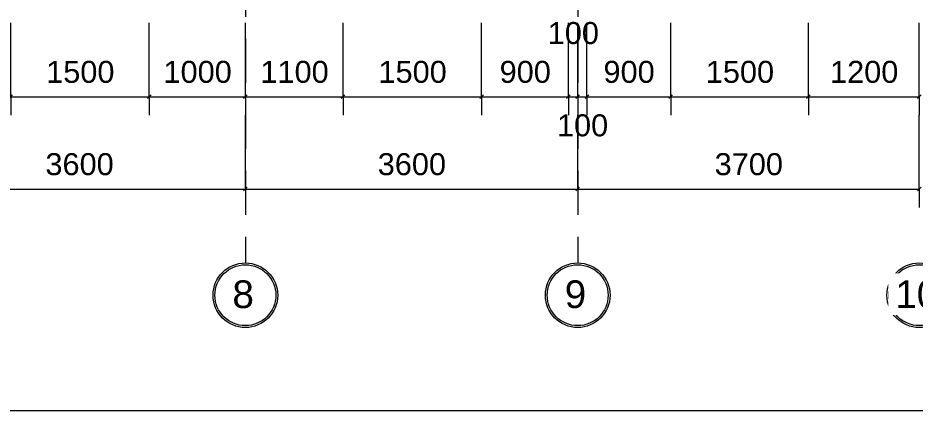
# Model space of a CAD drawing. Header units: millimetres. Extents: x -10792 to 44600, y -5903 to 19992.
# Drawn here: x 23586 to 33305, y -4800 to -347 of the extents above; entities that cross this region are included whole.
import ezdxf

# ---------------------------------------------------------------- set-up
doc = ezdxf.new("R2010")
doc.units = ezdxf.units.MM
doc.linetypes.add('Hidden', pattern=[714.375, 476.25, -238.125])
for name, color, linetype, lineweight in [('A-ANNO-DIMS', 211, 'Continuous', 9), ('A-ANNO-DIMS-100', 211, 'Continuous', 9), ('S-GRID', 1, 'Continuous', 9), ('S-GRID-IDEN', 1, 'Continuous', 9)]:
    doc.layers.add(name, color=color, linetype=linetype, lineweight=lineweight)
doc.styles.add('Arial_2', font='arial.ttf', dxfattribs={"height": 300})
doc.styles.add('Arial_5', font='arial.ttf', dxfattribs={"height": 238.125})
doc.dimstyles.new('SecretInternalLinAngDimStyle5p4736185', dxfattribs={"dimscale": 304.8, "dimtxt": 242.94927, "dimasz": 0.130208, "dimexe": 0.656168, "dimexo": 0.0625, "dimgap": 0.260417, "dimtad": 1, "dimdec": 0, "dimrnd": 100, "dimzin": 0, "dimdsep": 46, "dimtxsty": 'Arial_5', "dimblk1": 'OBLIQUE', "dimblk2": 'OBLIQUE', "dimsah": 1, "dimcen": 0.09, "dimdle": 0.492126, "dimazin": 0, "dimtfac": 1, "dimtdec": 4, "dimtix": 1, "dimtmove": 0, "dimatfit": 3, "dimfxl": 2.624672, "dimfxlon": 1, "dimtvp": 1, "dimtolj": 1, "dimtzin": 0, "dimarcsym": 2})
doc.dimstyles.new('SecretInternalLinAngDimStyle5p4736185_1', dxfattribs={"dimscale": 304.8, "dimtxt": 242.94927, "dimasz": 0.130208, "dimexe": 0.656168, "dimexo": 0.0625, "dimgap": 0.260417, "dimtad": 1, "dimdec": 0, "dimrnd": 100, "dimzin": 0, "dimdsep": 46, "dimtxsty": 'Arial_5', "dimblk1": 'OBLIQUE', "dimblk2": 'OBLIQUE', "dimsah": 1, "dimcen": 0.09, "dimdle": 0.492126, "dimazin": 0, "dimtfac": 1, "dimtdec": 4, "dimtix": 1, "dimtmove": 2, "dimatfit": 3, "dimfxl": 2.624672, "dimfxlon": 1, "dimtvp": 1, "dimtolj": 1, "dimtzin": 0, "dimarcsym": 2})

# ---------------------------------------------------------------- blocks, each defined once
blk = doc.blocks.new('Grid - TRUC  D1-102336-01_MẶT BẰNG TẦNG 1')
at = {"layer": 'S-GRID-IDEN'}
for radius in [3.5, 3.3]:
    blk.add_circle((0, 0), radius, dxfattribs=at)
blk = doc.blocks.new('DIMBLOCK1-01_MẶT BẰNG TẦNG 1')
at = {"layer": 'A-ANNO-DIMS-100', "transparency": 16777216}
for p, q in [((550, -4600), (550, -3800)), ((37150, -4600), (37150, -3800)), ((400, -4600), (37300, -4600)), ((550, -4600), (530.2, -4619.8)), ((550, -4600), (569.8, -4580.2)), ((550, -4600), (550, -4800)), ((37150, -4600), (37130.2, -4619.8)), ((37150, -4600), (37169.8, -4580.2)), ((37150, -4600), (37150, -4800))]:
    blk.add_line(p, q, dxfattribs=at)
at = {"layer": 'A-ANNO-DIMS-100', "color": 0, "transparency": 16777216, "insert": (18392.1, -4211.5), "char_height": 238.12, "width": 1098.878, "attachment_point": 1, "line_spacing_factor": 0.941778, "style": 'Arial_5'}
blk.add_mtext('36600', dxfattribs=at)
blk = doc.blocks.new('_Oblique')
at = {"color": 0, "linetype": 'ByBlock', "lineweight": -2}
blk.add_line((-0.5, -0.5), (0.5, 0.5), dxfattribs=at)
blk = doc.blocks.new('DIMBLOCK8-01_MẶT BẰNG TẦNG 1')
at = {"layer": 'A-ANNO-DIMS-100', "transparency": 16777216}
for p, q in [((22450, -2200), (22450, -1400)), ((26050, -2200), (26050, -1400)), ((22450, -2200), (22430.2, -2219.8)), ((22450, -2200), (22469.8, -2180.2)), ((22450, -2200), (26050, -2200)), ((22450, -2200), (22450, -2400)), ((26050, -2200), (26030.2, -2219.8)), ((26050, -2200), (26069.8, -2180.2)), ((26050, -2200), (26050, -2400))]:
    blk.add_line(p, q, dxfattribs=at)
at = {"layer": 'A-ANNO-DIMS-100', "color": 0, "transparency": 16777216, "insert": (23883.7, -1811.5), "char_height": 238.12, "width": 879.103, "attachment_point": 1, "line_spacing_factor": 0.941778, "style": 'Arial_5'}
blk.add_mtext('3600', dxfattribs=at)
blk = doc.blocks.new('DIMBLOCK9-01_MẶT BẰNG TẦNG 1')
at = {"layer": 'A-ANNO-DIMS-100', "transparency": 16777216}
for p, q in [((26050, -2200), (26050, -1400)), ((29650, -2200), (29650, -1400)), ((26050, -2200), (26030.2, -2219.8)), ((26050, -2200), (26069.8, -2180.2)), ((26050, -2200), (29650, -2200)), ((26050, -2200), (26050, -2400)), ((29650, -2200), (29630.2, -2219.8)), ((29650, -2200), (29669.8, -2180.2)), ((29650, -2200), (29650, -2400))]:
    blk.add_line(p, q, dxfattribs=at)
at = {"layer": 'A-ANNO-DIMS-100', "color": 0, "transparency": 16777216, "insert": (27483.7, -1811.5), "char_height": 238.12, "width": 879.103, "attachment_point": 1, "line_spacing_factor": 0.941778, "style": 'Arial_5'}
blk.add_mtext('3600', dxfattribs=at)
blk = doc.blocks.new('DIMBLOCK10-01_MẶT BẰNG TẦNG 1')
at = {"layer": 'A-ANNO-DIMS-100', "transparency": 16777216}
for p, q in [((29650, -2200), (29650, -1400)), ((33350, -2200), (33350, -1400)), ((29650, -2200), (29630.2, -2219.8)), ((29650, -2200), (29669.8, -2180.2)), ((29650, -2200), (33350, -2200)), ((29650, -2200), (29650, -2400)), ((33350, -2200), (33330.2, -2219.8)), ((33350, -2200), (33369.8, -2180.2)), ((33350, -2200), (33350, -2400))]:
    blk.add_line(p, q, dxfattribs=at)
at = {"layer": 'A-ANNO-DIMS-100', "color": 0, "transparency": 16777216, "insert": (31133.7, -1811.5), "char_height": 238.12, "width": 879.103, "attachment_point": 1, "line_spacing_factor": 0.941778, "style": 'Arial_5'}
blk.add_mtext('3700', dxfattribs=at)
blk = doc.blocks.new('DIMBLOCK45-01_MẶT BẰNG TẦNG 1')
at = {"layer": 'A-ANNO-DIMS-100', "transparency": 16777216}
for p, q in [((23508, -1200), (23508, -400)), ((25008, -1200), (25008, -400)), ((23508, -1200), (23488.2, -1219.8)), ((23508, -1200), (23527.8, -1180.2)), ((23508, -1200), (25008, -1200)), ((23508, -1200), (23508, -1400)), ((25008, -1200), (24988.2, -1219.8)), ((25008, -1200), (25027.8, -1180.2)), ((25008, -1200), (25008, -1400))]:
    blk.add_line(p, q, dxfattribs=at)
at = {"layer": 'A-ANNO-DIMS-100', "color": 0, "transparency": 16777216, "insert": (23891.7, -811.5), "char_height": 238.12, "width": 879.103, "attachment_point": 1, "line_spacing_factor": 0.941778, "style": 'Arial_5'}
blk.add_mtext('1500', dxfattribs=at)
blk = doc.blocks.new('DIMBLOCK46-01_MẶT BẰNG TẦNG 1')
at = {"layer": 'A-ANNO-DIMS-100', "transparency": 16777216}
for p, q in [((25008, -1200), (25008, -400)), ((26050, -1200), (26050, -400)), ((25008, -1200), (24988.2, -1219.8)), ((25008, -1200), (25027.8, -1180.2)), ((25008, -1200), (26050, -1200)), ((25008, -1200), (25008, -1400)), ((26050, -1200), (26030.2, -1219.8)), ((26050, -1200), (26069.8, -1180.2)), ((26050, -1200), (26050, -1400))]:
    blk.add_line(p, q, dxfattribs=at)
at = {"layer": 'A-ANNO-DIMS-100', "color": 0, "transparency": 16777216, "insert": (25162.7, -811.5), "char_height": 238.12, "width": 879.103, "attachment_point": 1, "line_spacing_factor": 0.941778, "style": 'Arial_5'}
blk.add_mtext('1000', dxfattribs=at)
blk = doc.blocks.new('DIMBLOCK47-01_MẶT BẰNG TẦNG 1')
at = {"layer": 'A-ANNO-DIMS-100', "transparency": 16777216}
for p, q in [((26050, -1200), (26050, -400)), ((27108, -1200), (27108, -400)), ((26050, -1200), (26030.2, -1219.8)), ((26050, -1200), (26069.8, -1180.2)), ((26050, -1200), (27108, -1200)), ((26050, -1200), (26050, -1400)), ((27108, -1200), (27088.2, -1219.8)), ((27108, -1200), (27127.8, -1180.2)), ((27108, -1200), (27108, -1400))]:
    blk.add_line(p, q, dxfattribs=at)
at = {"layer": 'A-ANNO-DIMS-100', "color": 0, "transparency": 16777216, "insert": (26212.7, -811.5), "char_height": 238.12, "width": 879.103, "attachment_point": 1, "line_spacing_factor": 0.941778, "style": 'Arial_5'}
blk.add_mtext('1100', dxfattribs=at)
blk = doc.blocks.new('DIMBLOCK48-01_MẶT BẰNG TẦNG 1')
at = {"layer": 'A-ANNO-DIMS-100', "transparency": 16777216}
for p, q in [((27108, -1200), (27108, -400)), ((28608, -1200), (28608, -400)), ((27108, -1200), (27088.2, -1219.8)), ((27108, -1200), (27127.8, -1180.2)), ((27108, -1200), (28608, -1200)), ((27108, -1200), (27108, -1400)), ((28608, -1200), (28588.2, -1219.8)), ((28608, -1200), (28627.8, -1180.2)), ((28608, -1200), (28608, -1400))]:
    blk.add_line(p, q, dxfattribs=at)
at = {"layer": 'A-ANNO-DIMS-100', "color": 0, "transparency": 16777216, "insert": (27491.7, -811.5), "char_height": 238.12, "width": 879.103, "attachment_point": 1, "line_spacing_factor": 0.941778, "style": 'Arial_5'}
blk.add_mtext('1500', dxfattribs=at)
blk = doc.blocks.new('DIMBLOCK49-01_MẶT BẰNG TẦNG 1')
at = {"layer": 'A-ANNO-DIMS-100', "transparency": 16777216}
for p, q in [((28608, -1200), (28608, -400)), ((29550, -1200), (29550, -400)), ((28608, -1200), (28588.2, -1219.8)), ((28608, -1200), (28627.8, -1180.2)), ((28608, -1200), (29550, -1200)), ((28608, -1200), (28608, -1400)), ((29550, -1200), (29530.2, -1219.8)), ((29550, -1200), (29569.8, -1180.2)), ((29550, -1200), (29550, -1400))]:
    blk.add_line(p, q, dxfattribs=at)
at = {"layer": 'A-ANNO-DIMS-100', "color": 0, "transparency": 16777216, "insert": (28804.3, -811.5), "char_height": 238.12, "width": 659.327, "attachment_point": 1, "line_spacing_factor": 0.941778, "style": 'Arial_5'}
blk.add_mtext('900', dxfattribs=at)
blk = doc.blocks.new('DIMBLOCK50-01_MẶT BẰNG TẦNG 1')
at = {"layer": 'A-ANNO-DIMS-100', "transparency": 16777216}
for p, q in [((29550, -1200), (29550, -400)), ((29650, -1200), (29650, -400)), ((29550, -1200), (29530.2, -1219.8)), ((29550, -1200), (29569.8, -1180.2)), ((29550, -1200), (29650, -1200)), ((29550, -1200), (29550, -1400)), ((29650, -1200), (29630.2, -1219.8)), ((29650, -1200), (29669.8, -1180.2)), ((29650, -1200), (29650, -1400))]:
    blk.add_line(p, q, dxfattribs=at)
at = {"layer": 'A-ANNO-DIMS-100', "color": 0, "transparency": 16777216, "insert": (29325.3, -390.9), "char_height": 238.12, "width": 659.327, "attachment_point": 1, "line_spacing_factor": 0.941778, "style": 'Arial_5'}
blk.add_mtext('100', dxfattribs=at)
blk = doc.blocks.new('DIMBLOCK51-01_MẶT BẰNG TẦNG 1')
at = {"layer": 'A-ANNO-DIMS-100', "transparency": 16777216}
for p, q in [((29650, -1200), (29650, -400)), ((29750, -1200), (29750, -400)), ((29650, -1200), (29630.2, -1219.8)), ((29650, -1200), (29669.8, -1180.2)), ((29650, -1200), (29750, -1200)), ((29650, -1200), (29650, -1400)), ((29750, -1200), (29730.2, -1219.8)), ((29750, -1200), (29769.8, -1180.2)), ((29750, -1200), (29750, -1400))]:
    blk.add_line(p, q, dxfattribs=at)
at = {"layer": 'A-ANNO-DIMS-100', "color": 0, "transparency": 16777216, "insert": (29425.3, -1390.9), "char_height": 238.12, "width": 659.327, "attachment_point": 1, "line_spacing_factor": 0.941778, "style": 'Arial_5'}
blk.add_mtext('100', dxfattribs=at)
blk = doc.blocks.new('DIMBLOCK52-01_MẶT BẰNG TẦNG 1')
at = {"layer": 'A-ANNO-DIMS-100', "transparency": 16777216}
for p, q in [((29750, -1200), (29750, -400)), ((30658, -1200), (30658, -400)), ((29750, -1200), (29730.2, -1219.8)), ((29750, -1200), (29769.8, -1180.2)), ((29750, -1200), (30658, -1200)), ((29750, -1200), (29750, -1400)), ((30658, -1200), (30638.2, -1219.8)), ((30658, -1200), (30677.8, -1180.2)), ((30658, -1200), (30658, -1400))]:
    blk.add_line(p, q, dxfattribs=at)
at = {"layer": 'A-ANNO-DIMS-100', "color": 0, "transparency": 16777216, "insert": (29929.3, -811.5), "char_height": 238.12, "width": 659.327, "attachment_point": 1, "line_spacing_factor": 0.941778, "style": 'Arial_5'}
blk.add_mtext('900', dxfattribs=at)
blk = doc.blocks.new('DIMBLOCK53-01_MẶT BẰNG TẦNG 1')
at = {"layer": 'A-ANNO-DIMS-100', "transparency": 16777216}
for p, q in [((30658, -1200), (30658, -400)), ((32150, -1200), (32150, -400)), ((30658, -1200), (30638.2, -1219.8)), ((30658, -1200), (30677.8, -1180.2)), ((30658, -1200), (32150, -1200)), ((30658, -1200), (30658, -1400)), ((32150, -1200), (32130.2, -1219.8)), ((32150, -1200), (32169.8, -1180.2)), ((32150, -1200), (32150, -1400))]:
    blk.add_line(p, q, dxfattribs=at)
at = {"layer": 'A-ANNO-DIMS-100', "color": 0, "transparency": 16777216, "insert": (31037.7, -811.5), "char_height": 238.12, "width": 879.103, "attachment_point": 1, "line_spacing_factor": 0.941778, "style": 'Arial_5'}
blk.add_mtext('1500', dxfattribs=at)
blk = doc.blocks.new('DIMBLOCK54-01_MẶT BẰNG TẦNG 1')
at = {"layer": 'A-ANNO-DIMS-100', "transparency": 16777216}
for p, q in [((32150, -1200), (32150, -400)), ((33350, -1200), (33350, -400)), ((32150, -1200), (32130.2, -1219.8)), ((32150, -1200), (32169.8, -1180.2)), ((32150, -1200), (33350, -1200)), ((32150, -1200), (32150, -1400)), ((33350, -1200), (33330.2, -1219.8)), ((33350, -1200), (33369.8, -1180.2)), ((33350, -1200), (33350, -1400))]:
    blk.add_line(p, q, dxfattribs=at)
at = {"layer": 'A-ANNO-DIMS-100', "color": 0, "transparency": 16777216, "insert": (32383.7, -811.5), "char_height": 238.12, "width": 879.103, "attachment_point": 1, "line_spacing_factor": 0.941778, "style": 'Arial_5'}
blk.add_mtext('1200', dxfattribs=at)

msp = doc.modelspace()

# ---------------------------------------------------------------- linework, layer by layer
at = {"layer": 'S-GRID', "linetype": 'Hidden'}
for p, q in [((26050, 18000), (26050, -3000)), ((29650, 18000), (29650, -3000))]:
    msp.add_line(p, q, dxfattribs=at)

# ---------------------------------------------------------------- block references
at = {"layer": 'S-GRID-IDEN', "xscale": 99.99999999999991, "yscale": 99.99999999999991, "zscale": 99.99999999999991, "rotation": 180}
for p in [(26050, -3350), (29650, -3350), (33350, -3350)]:
    msp.add_blockref('Grid - TRUC  D1-102336-01_MẶT BẰNG TẦNG 1', p, dxfattribs=at)

# ---------------------------------------------------------------- dimensions: what is measured, and where the dimension line sits
at = {"layer": 'A-ANNO-DIMS'}
for base, p1, p2, picture, middle in [((29650, -1200), (29550, -400), (29650, -400), 'DIMBLOCK50-01_MẶT BẰNG TẦNG 1', (29654.9, -549.6)), ((29750, -1200), (29650, -400), (29750, -400), 'DIMBLOCK51-01_MẶT BẰNG TẦNG 1', (29754.9, -1549.6))]:
    dim = msp.add_linear_dim(base=base, p1=p1, p2=p2, dimstyle='SecretInternalLinAngDimStyle5p4736185_1', override={"dimpost": '<>', "dimfxl": 100}, dxfattribs=at)
    dim.commit()
    dim.dimension.update_dxf_attribs({"geometry": picture, "text_midpoint": middle, "dimtype": 160})
for base, p1, p2, override, picture, middle in [((25008, -1200), (23508, -400), (25008, -400), {"dimpost": '<>', "dimfxl": 1500}, 'DIMBLOCK45-01_MẶT BẰNG TẦNG 1', (24258, -999)), ((26050, -1200), (25008, -400), (26050, -400), {"dimpost": '<>', "dimfxl": 1041.995195}, 'DIMBLOCK46-01_MẶT BẰNG TẦNG 1', (25529, -999)), ((27108, -1200), (26050, -400), (27108, -400), {"dimpost": '<>', "dimfxl": 1058.004805}, 'DIMBLOCK47-01_MẶT BẰNG TẦNG 1', (26579, -999)), ((28608, -1200), (27108, -400), (28608, -400), {"dimpost": '<>', "dimfxl": 1500}, 'DIMBLOCK48-01_MẶT BẰNG TẦNG 1', (27858, -999)), ((29550, -1200), (28608, -400), (29550, -400), {"dimpost": '<>', "dimfxl": 941.995195}, 'DIMBLOCK49-01_MẶT BẰNG TẦNG 1', (29079, -999)), ((30658, -1200), (29750, -400), (30658, -400), {"dimpost": '<>', "dimfxl": 908.004805}, 'DIMBLOCK52-01_MẶT BẰNG TẦNG 1', (30204, -999)), ((32150, -1200), (30658, -400), (32150, -400), {"dimpost": '<>', "dimfxl": 1491.995195}, 'DIMBLOCK53-01_MẶT BẰNG TẦNG 1', (31404, -999)), ((33350, -1200), (32150, -400), (33350, -400), {"dimpost": '<>', "dimfxl": 1200}, 'DIMBLOCK54-01_MẶT BẰNG TẦNG 1', (32750, -999)), ((26050, -2200), (22450, -1400), (26050, -1400), {"dimpost": '<>', "dimfxl": 3600}, 'DIMBLOCK8-01_MẶT BẰNG TẦNG 1', (24250, -1999)), ((29650, -2200), (26050, -1400), (29650, -1400), {"dimpost": '<>', "dimfxl": 3600}, 'DIMBLOCK9-01_MẶT BẰNG TẦNG 1', (27850, -1999)), ((33350, -2200), (29650, -1400), (33350, -1400), {"dimpost": '<>', "dimfxl": 3700}, 'DIMBLOCK10-01_MẶT BẰNG TẦNG 1', (31500, -1999)), ((37150, -4600), (550, -3800), (37150, -3800), {"dimpost": '<>', "dimfxl": 36600}, 'DIMBLOCK1-01_MẶT BẰNG TẦNG 1', (18850, -4399))]:
    dim = msp.add_linear_dim(base=base, p1=p1, p2=p2, dimstyle='SecretInternalLinAngDimStyle5p4736185', override=override, dxfattribs=at)
    dim.commit()
    dim.dimension.update_dxf_attribs({"geometry": picture, "text_midpoint": middle})

# ---------------------------------------------------------------- next in the draw order: texts
at = {"layer": 'S-GRID-IDEN', "char_height": 300, "attachment_point": 1, "style": 'Arial_2', "bg_fill": 3, "box_fill_scale": 1.25, "bg_fill_color": 9, "bg_fill_true_color": 13158600, "bg_fill_transparency": 0}
for s, insert, width in [('8', (25909.2, -3189.2), 288.607), ('9', (29509.2, -3189.2), 288.607), ('10', (33090.2, -3189.2), 577.215)]:
    msp.add_mtext(s, dxfattribs=dict(at, insert=insert, width=width))

doc.saveas('drawing.dxf')
